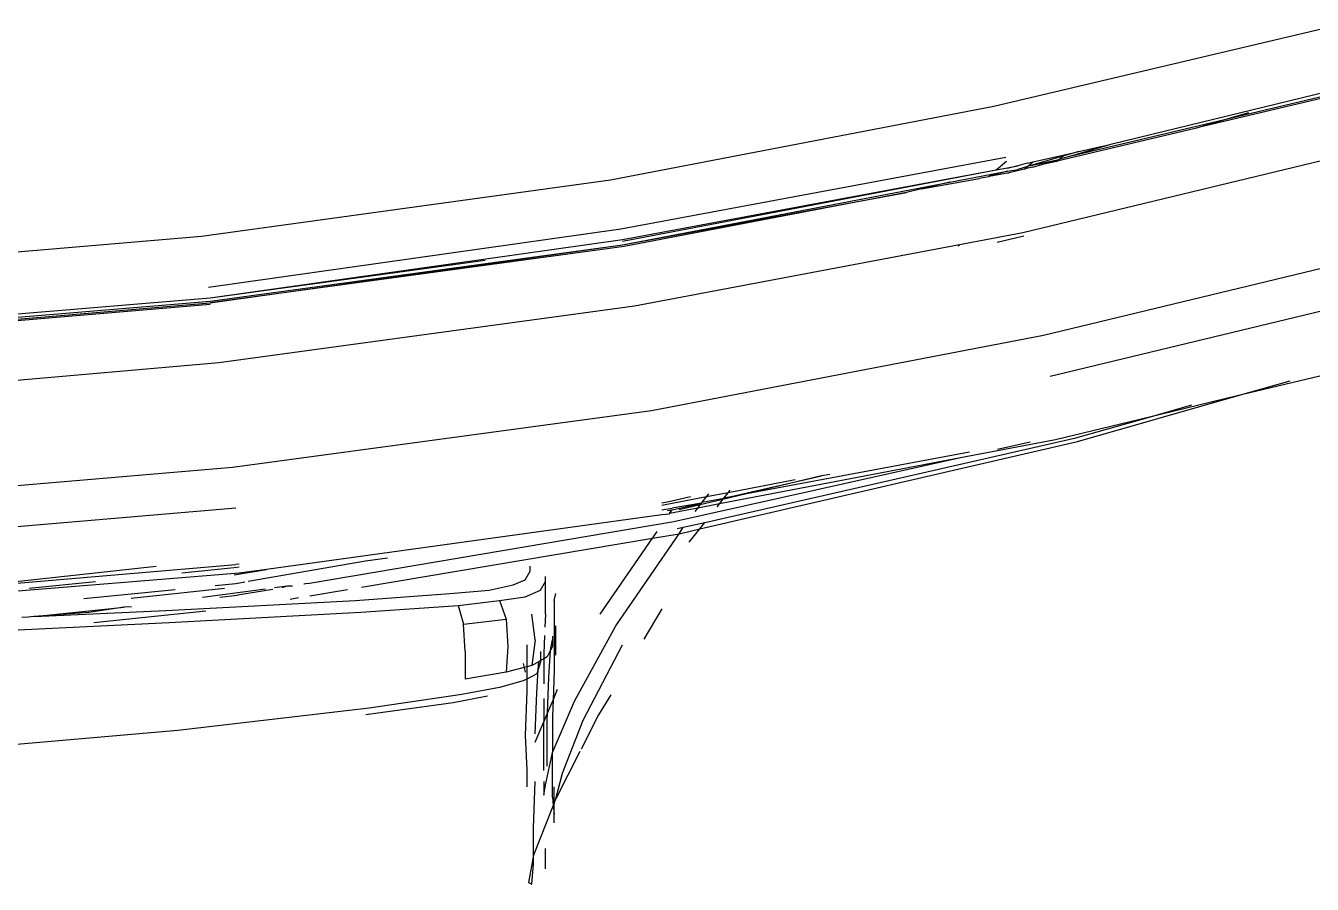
# Model space of a CAD drawing. Header units: millimetres. Extents: x -41292 to 298682, y -22072 to 33155.
# Drawn here: x 27181.5 to 27256.7, y -9807.4 to -9757.2 of the extents above; entities that cross this region are included whole.
import ezdxf

# ---------------------------------------------------------------- set-up
doc = ezdxf.new("R2010")
doc.units = ezdxf.units.MM

# ---------------------------------------------------------------- blocks, each defined once
blk = doc.blocks.new('rmfnasesx')
for p, q in [((54701.322, 5750.531), (54721.222, 5755.231)), ((54708.235, 5748.323), (54722.222, 5751.731)), ((54722.322, 5751.431), (54713.368, 5749.303)), ((54715.138, 5749.824), (54722.322, 5751.531)), ((54678.922, 5746.231), (54701.322, 5750.531)), ((54716.209, 5750.139), (54715.138, 5749.824)), ((54705.767, 5747.597), (54715.138, 5749.824)), ((54715.138, 5749.824), (54713.368, 5749.303)), ((54713.176, 5749.247), (54705.016, 5747.318)), ((54713.368, 5749.303), (54713.176, 5749.247)), ((54723.322, 5748.031), (54703.022, 5743.131)), ((54706.286, 5747.879), (54705.349, 5747.603)), ((54705.447, 5747.688), (54706.286, 5747.879)), ((54705.767, 5747.597), (54708.11, 5748.294)), ((54706.286, 5747.879), (54708.11, 5748.294)), ((54708.11, 5748.294), (54708.235, 5748.323)), ((54702.022, 5747.531), (54679.522, 5743.331)), ((54701.462, 5746.799), (54702.057, 5747.322)), ((54703.261, 5747.19), (54702.722, 5747.031)), ((54703.261, 5747.19), (54703.601, 5747.268)), ((54703.284, 5746.996), (54703.601, 5747.268)), ((54705.349, 5747.603), (54703.476, 5747.052)), ((54703.476, 5747.052), (54705.119, 5747.406)), ((54703.601, 5747.268), (54705.447, 5747.688)), ((54703.605, 5746.961), (54703.996, 5747.076)), ((54703.996, 5747.076), (54705.119, 5747.406)), ((54704.983, 5747.29), (54703.996, 5747.076)), ((54704.983, 5747.29), (54705.016, 5747.318)), ((54705.016, 5747.318), (54705.119, 5747.406)), ((54705.119, 5747.406), (54705.178, 5747.457)), ((54705.178, 5747.457), (54705.349, 5747.603)), ((54705.178, 5747.457), (54705.767, 5747.597)), ((54705.349, 5747.603), (54705.447, 5747.688)), ((54679.622, 5742.631), (54701.462, 5746.799)), ((54679.622, 5742.731), (54701.462, 5746.799)), ((54698.76, 5746.088), (54701.18, 5746.551)), ((54701.007, 5746.398), (54700.489, 5746.3)), ((54701.007, 5746.398), (54701.042, 5746.429)), ((54702.122, 5746.731), (54701.042, 5746.429)), ((54701.042, 5746.429), (54702.122, 5746.631)), ((54701.042, 5746.429), (54701.18, 5746.551)), ((54701.18, 5746.551), (54702.122, 5746.731)), ((54701.462, 5746.799), (54702.122, 5746.931)), ((54702.722, 5747.031), (54702.122, 5746.888)), ((54702.122, 5746.931), (54702.722, 5747.031)), ((54702.122, 5746.731), (54702.722, 5746.831)), ((54702.122, 5746.631), (54702.222, 5746.631)), ((54703.103, 5746.841), (54702.222, 5746.631)), ((54703.284, 5746.996), (54702.722, 5746.831)), ((54703.103, 5746.841), (54703.14, 5746.872)), ((54703.14, 5746.872), (54703.284, 5746.996)), ((54703.605, 5746.961), (54703.14, 5746.872)), ((54703.476, 5747.052), (54703.284, 5746.996)), ((54655.022, 5742.931), (54678.922, 5746.231)), ((54679.622, 5742.431), (54698.76, 5746.088)), ((54697.099, 5745.693), (54696.214, 5745.482)), ((54697.099, 5745.693), (54700.489, 5746.3)), ((54698.76, 5746.088), (54697.099, 5745.693)), ((54679.622, 5742.431), (54696.214, 5745.482)), ((54696.214, 5745.482), (54679.722, 5742.331)), ((54679.522, 5743.331), (54655.422, 5739.931)), ((54630.322, 5740.831), (54655.022, 5742.931)), ((54655.522, 5739.331), (54679.622, 5742.731)), ((54703.022, 5743.131), (54699.31, 5742.428)), ((54701.522, 5742.578), (54703.07, 5742.95)), ((54655.522, 5739.031), (54679.622, 5742.431)), ((54655.522, 5739.131), (54679.622, 5742.431)), ((54679.722, 5742.331), (54655.522, 5739.031)), ((54699.31, 5742.428), (54680.322, 5738.831)), ((54699.232, 5742.36), (54699.31, 5742.428)), ((54704.222, 5737.131), (54724.922, 5742.131)), ((54655.522, 5739.331), (54671.589, 5741.531)), ((54725.422, 5739.731), (54704.622, 5734.731)), ((54630.522, 5737.231), (54655.522, 5739.331)), ((54630.522, 5737.031), (54655.522, 5739.131)), ((54630.522, 5736.931), (54655.522, 5739.031)), ((54655.522, 5738.931), (54635.459, 5737.245)), ((54680.322, 5738.831), (54656.022, 5735.531)), ((54681.322, 5732.731), (54704.222, 5737.131)), ((54725.722, 5736.031), (54715.473, 5733.567)), ((54656.022, 5735.531), (54630.822, 5733.331)), ((54715.473, 5733.567), (54718.646, 5734.471)), ((54706.222, 5730.931), (54715.473, 5733.567)), ((54715.473, 5733.567), (54710.349, 5732.335)), ((54710.349, 5732.335), (54712.902, 5733.063)), ((54656.822, 5729.431), (54681.322, 5732.731)), ((54710.349, 5732.335), (54704.922, 5731.031)), ((54706.122, 5731.131), (54710.349, 5732.335)), ((54684.132, 5725.811), (54706.222, 5730.931)), ((54684.437, 5726.198), (54706.122, 5731.131)), ((54704.922, 5731.031), (54699.375, 5729.969)), ((54703.449, 5730.879), (54701.528, 5730.45)), ((54699.375, 5729.969), (54682.622, 5726.231)), ((54699.375, 5729.969), (54685.286, 5727.274)), ((54699.893, 5730.309), (54686.864, 5727.857)), ((54631.222, 5727.231), (54656.822, 5729.431)), ((54685.551, 5727.61), (54691.253, 5728.925)), ((54689.716, 5728.679), (54685.804, 5727.931)), ((54691.253, 5728.925), (54686.864, 5727.857)), ((54691.74, 5729.003), (54691.253, 5728.925)), ((54684.527, 5727.686), (54681.922, 5727.188)), ((54682.422, 5727.431), (54683.595, 5727.699)), ((54685.492, 5727.535), (54684.166, 5727.223)), ((54684.282, 5727.371), (54684.527, 5727.686)), ((54684.282, 5727.371), (54685.551, 5727.61)), ((54685.804, 5727.931), (54684.527, 5727.686)), ((54684.527, 5727.686), (54684.67, 5727.871)), ((54685.286, 5727.274), (54685.492, 5727.535)), ((54686.864, 5727.857), (54685.492, 5727.535)), ((54685.492, 5727.535), (54685.551, 5727.61)), ((54685.551, 5727.61), (54685.804, 5727.931)), ((54686.864, 5727.857), (54685.551, 5727.61)), ((54685.804, 5727.931), (54685.914, 5728.07)), ((54657.022, 5727.031), (54631.322, 5724.831)), ((54681.922, 5727.346), (54682.422, 5727.431)), ((54681.922, 5726.927), (54682.522, 5727.031)), ((54682.246, 5726.884), (54682.522, 5726.931)), ((54684.017, 5727.032), (54682.371, 5726.717)), ((54682.371, 5726.717), (54682.522, 5726.931)), ((54682.522, 5726.931), (54684.245, 5727.324)), ((54684.245, 5727.324), (54682.522, 5727.031)), ((54684.166, 5727.223), (54682.922, 5726.931)), ((54683.861, 5726.831), (54684.017, 5727.032)), ((54685.286, 5727.274), (54684.017, 5727.032)), ((54684.017, 5727.032), (54684.166, 5727.223)), ((54684.166, 5727.223), (54684.245, 5727.324)), ((54684.245, 5727.324), (54684.282, 5727.371)), ((54685.148, 5727.099), (54685.286, 5727.274)), ((54681.922, 5726.631), (54658.817, 5723.45)), ((54682.622, 5726.231), (54661.322, 5722.631)), ((54682.346, 5726.682), (54681.922, 5726.631)), ((54682.346, 5726.682), (54682.371, 5726.717)), ((54683.166, 5725.909), (54684.437, 5726.198)), ((54684.132, 5725.811), (54684.437, 5726.198)), ((54664.364, 5722.414), (54681.374, 5725.271)), ((54678.322, 5720.838), (54681.374, 5725.271)), ((54679.222, 5720.138), (54682.922, 5725.531)), ((54681.374, 5725.271), (54682.922, 5725.531)), ((54681.389, 5725.292), (54681.64, 5725.656)), ((54682.822, 5725.831), (54683.166, 5725.909)), ((54682.922, 5725.531), (54683.166, 5725.909)), ((54682.922, 5725.531), (54684.132, 5725.811)), ((54683.522, 5725.038), (54684.132, 5725.811)), ((54657.222, 5723.758), (54657.022, 5723.731)), ((54657.737, 5722.754), (54664.605, 5723.939)), ((54664.605, 5723.939), (54665.888, 5724.126)), ((54657.222, 5723.231), (54640.182, 5721.844)), ((54652.37, 5723.617), (54641.801, 5722.474)), ((54643.778, 5722.597), (54657.022, 5723.731)), ((54656.922, 5723.531), (54653.862, 5723.222)), ((54657.222, 5723.582), (54656.922, 5723.531)), ((54656.922, 5723.131), (54658.817, 5723.45)), ((54658.817, 5723.45), (54657.222, 5723.231)), ((54673.922, 5722.838), (54674.222, 5723.338)), ((54674.222, 5723.338), (54674.222, 5723.638)), ((54675.122, 5722.738), (54675.122, 5723.038)), ((54648.822, 5722.714), (54644.932, 5722.322)), ((54648.128, 5721.738), (54653.48, 5722.275)), ((54656.349, 5722.326), (54650.9, 5721.739)), ((54658.746, 5722.291), (54655.066, 5721.806)), ((54655.813, 5722.509), (54657.022, 5722.631)), ((54657.022, 5722.631), (54657.549, 5722.722)), ((54659.189, 5722.279), (54657.122, 5721.931)), ((54660.023, 5722.459), (54659.276, 5722.361)), ((54660.023, 5722.459), (54659.7, 5722.365)), ((54660.332, 5722.472), (54660.023, 5722.459)), ((54661.014, 5722.587), (54660.987, 5722.587)), ((54661.099, 5722.601), (54661.014, 5722.587)), ((54661.322, 5722.631), (54661.099, 5722.601)), ((54661.352, 5721.908), (54663.545, 5722.276)), ((54671.822, 5722.238), (54673.222, 5722.538)), ((54673.222, 5722.538), (54673.922, 5722.838)), ((54674.822, 5722.238), (54675.122, 5722.738)), ((54675.122, 5720.838), (54675.122, 5722.738)), ((54652.922, 5721.038), (54664.022, 5721.638)), ((54656.086, 5721.823), (54657.122, 5721.931)), ((54660.196, 5721.713), (54660.685, 5721.796)), ((54664.022, 5721.638), (54669.522, 5722.038)), ((54669.522, 5722.038), (54671.822, 5722.238)), ((54670.022, 5721.338), (54672.422, 5721.638)), ((54672.422, 5721.638), (54673.922, 5721.838)), ((54672.422, 5721.638), (54672.822, 5720.538)), ((54673.922, 5721.838), (54674.822, 5722.238)), ((54675.622, 5721.638), (54675.722, 5722.038)), ((54675.622, 5721.638), (54675.622, 5717.538)), ((54645.241, 5720.692), (54650.497, 5721.24)), ((54645.241, 5720.692), (54652.922, 5721.038)), ((54648.422, 5720.931), (54645.241, 5720.692)), ((54650.497, 5721.24), (54648.422, 5720.931)), ((54648.724, 5720.338), (54655.267, 5721.017)), ((54650.927, 5721.261), (54650.497, 5721.24)), ((54653.122, 5720.338), (54664.322, 5720.938)), ((54664.322, 5720.938), (54670.022, 5721.338)), ((54670.022, 5721.338), (54670.322, 5720.238)), ((54674.522, 5719.338), (54674.322, 5720.838)), ((54675.122, 5720.838), (54675.089, 5720.071)), ((54681.922, 5721.138), (54680.865, 5719.367)), ((54638.322, 5719.638), (54653.122, 5720.338)), ((54644.886, 5720.655), (54644.508, 5720.637)), ((54645.241, 5720.692), (54644.886, 5720.655)), ((54670.322, 5720.238), (54672.822, 5720.538)), ((54670.422, 5718.638), (54670.322, 5720.238)), ((54672.822, 5720.538), (54672.922, 5718.938)), ((54675.722, 5718.438), (54675.722, 5720.138)), ((54676.822, 5715.738), (54679.222, 5720.138)), ((54674.522, 5719.338), (54674.322, 5717.838)), ((54675.068, 5719.58), (54675.022, 5718.538)), ((54675.422, 5718.838), (54675.522, 5719.338)), ((54675.522, 5719.538), (54675.522, 5719.338)), ((54675.522, 5719.338), (54675.522, 5718.938)), ((54670.422, 5718.638), (54670.422, 5717.038)), ((54672.922, 5718.938), (54672.822, 5717.438)), ((54674.022, 5719.038), (54674.022, 5717.758)), ((54674.822, 5718.638), (54674.822, 5718.116)), ((54675.022, 5718.538), (54675.022, 5718.227)), ((54675.416, 5718.725), (54675.222, 5718.338)), ((54675.322, 5717.138), (54675.416, 5718.725)), ((54675.522, 5718.938), (54675.416, 5718.725)), ((54675.416, 5718.725), (54675.422, 5718.838)), ((54677.322, 5714.638), (54679.622, 5719.038)), ((54673.822, 5717.938), (54673.867, 5717.716)), ((54674.022, 5717.758), (54673.867, 5717.716)), ((54674.322, 5717.838), (54674.022, 5717.758)), ((54674.022, 5717.758), (54674.022, 5717.038)), ((54674.722, 5718.038), (54674.322, 5717.838)), ((54674.822, 5718.038), (54674.698, 5717.603)), ((54674.698, 5717.603), (54674.722, 5718.038)), ((54674.822, 5718.116), (54674.722, 5718.038)), ((54675.022, 5718.227), (54674.822, 5718.116)), ((54674.822, 5718.116), (54674.822, 5718.038)), ((54675.222, 5718.338), (54675.022, 5718.227)), ((54675.022, 5718.227), (54675.022, 5716.752)), ((54672.822, 5717.438), (54670.422, 5717.038)), ((54673.867, 5717.716), (54672.822, 5717.438)), ((54674.022, 5717.038), (54673.822, 5716.938)), ((54673.867, 5717.716), (54673.922, 5717.438)), ((54674.622, 5717.338), (54674.022, 5717.038)), ((54674.022, 5717.038), (54674.022, 5716.338)), ((54674.698, 5717.603), (54674.622, 5717.338)), ((54674.622, 5716.238), (54674.698, 5717.603)), ((54675.239, 5715.046), (54675.322, 5717.138)), ((54675.622, 5717.538), (54675.558, 5715.808)), ((54672.422, 5716.538), (54670.222, 5716.138)), ((54673.822, 5716.938), (54672.422, 5716.538)), ((54674.022, 5716.338), (54673.922, 5713.738)), ((54675.558, 5715.808), (54675.822, 5716.438)), ((54669.722, 5715.638), (54664.622, 5714.938)), ((54670.222, 5716.138), (54664.822, 5715.338)), ((54671.722, 5716.038), (54669.722, 5715.638)), ((54674.522, 5713.838), (54674.622, 5716.238)), ((54675.022, 5715.9), (54675.022, 5714.53)), ((54675.239, 5715.046), (54675.558, 5715.808)), ((54675.558, 5715.808), (54675.522, 5714.838)), ((54675.522, 5712.738), (54676.822, 5715.738)), ((54678.929, 5716.121), (54678.222, 5714.938)), ((54664.822, 5715.338), (54653.622, 5714.038)), ((54675.022, 5714.53), (54675.239, 5715.046)), ((54675.222, 5714.638), (54675.239, 5715.046)), ((54675.522, 5714.838), (54675.522, 5712.738)), ((54678.222, 5714.938), (54677.201, 5712.936)), ((54653.622, 5714.038), (54638.822, 5712.738)), ((54674.522, 5713.338), (54675.022, 5714.53)), ((54675.022, 5711.681), (54675.022, 5714.53)), ((54675.222, 5711.938), (54675.222, 5714.638)), ((54676.122, 5711.538), (54677.322, 5714.638)), ((54673.922, 5713.738), (54674.022, 5711.738)), ((54675.122, 5710.838), (54675.522, 5712.738)), ((54675.522, 5710.138), (54675.522, 5712.738)), ((54677.128, 5712.793), (54675.722, 5710.038)), ((54674.022, 5711.738), (54674.022, 5710.738)), ((54674.422, 5708.338), (54674.522, 5711.038)), ((54675.022, 5711.038), (54675.022, 5710.238)), ((54675.722, 5710.038), (54676.122, 5711.538)), ((54675.022, 5710.238), (54675.122, 5710.838)), ((54675.622, 5709.784), (54675.622, 5710.738)), ((54675.571, 5709.653), (54674.422, 5706.738)), ((54675.522, 5710.138), (54675.571, 5709.653)), ((54675.622, 5709.784), (54675.571, 5709.653)), ((54675.571, 5709.653), (54675.622, 5709.138)), ((54675.622, 5709.784), (54675.722, 5710.038)), ((54675.622, 5709.138), (54675.622, 5709.784)), ((54675.622, 5708.638), (54675.622, 5709.138)), ((54674.422, 5706.738), (54674.422, 5708.338)), ((54674.422, 5706.738), (54674.122, 5705.138)), ((54674.422, 5706.238), (54674.422, 5706.738)), ((54675.122, 5705.938), (54675.122, 5707.138)), ((54674.322, 5705.038), (54674.422, 5706.238)), ((54674.122, 5705.138), (54674.322, 5705.038))]:
    blk.add_line(p, q)

msp = doc.modelspace()

# ---------------------------------------------------------------- block references
msp.add_blockref('rmfnasesx', (-27463.272, -15512.431))

doc.saveas('drawing.dxf')
